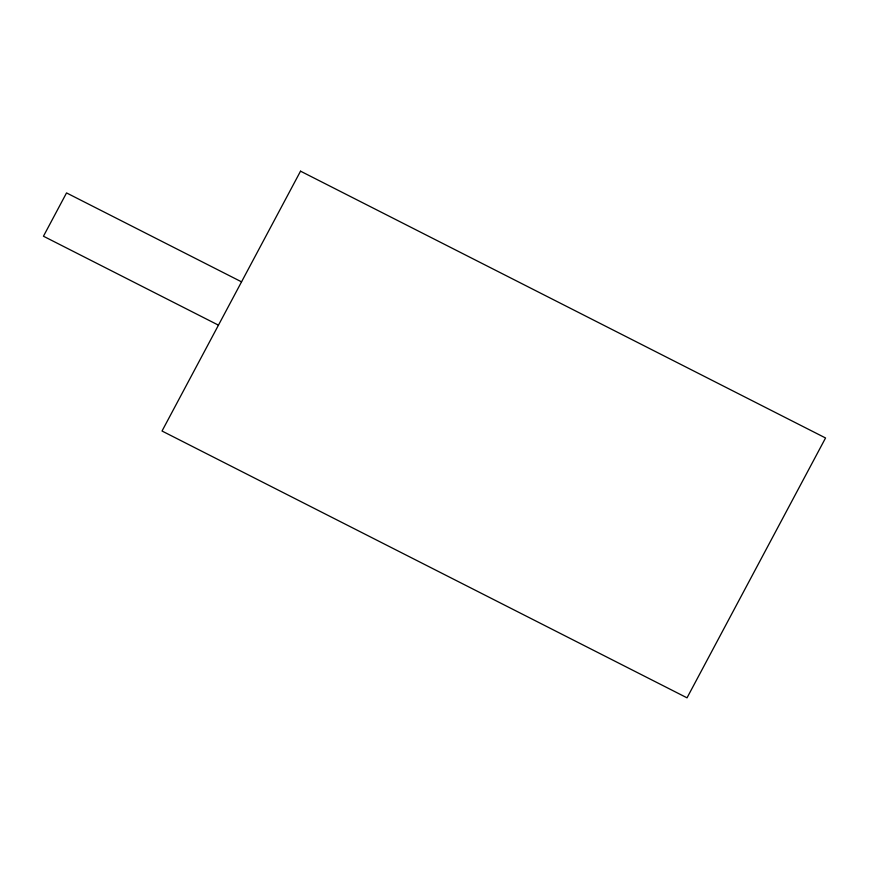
<?xml version="1.0" encoding="UTF-8"?>
<svg xmlns="http://www.w3.org/2000/svg" width="869" height="869" viewBox="0 0 869 869"><rect width="100%" height="100%" fill="white"/><g stroke="black" fill="none" stroke-linecap="round" stroke-linejoin="round"><path stroke-width="1.3" d="M241.539 281.849L66.533 192.918L43.45 236.227L218.456 325.158M300.533 171.171L162.025 431.024L687.031 697.829L825.55 437.976L300.533 171.171"/></g></svg>
